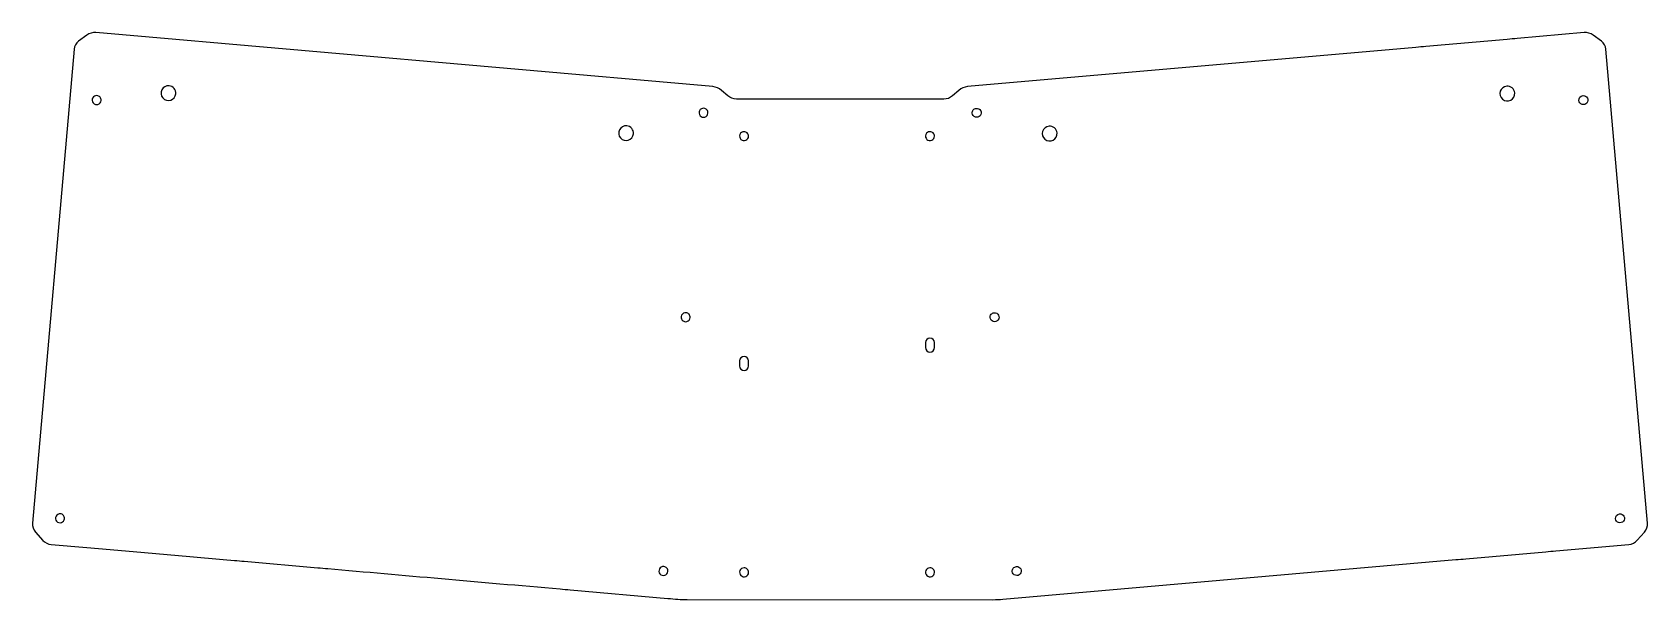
# Model space of a CAD drawing. Extents: x -61 to 281, y 90 to 210.
import ezdxf

# ---------------------------------------------------------------- set-up
doc = ezdxf.new("R2010")
doc.units = 0
doc.layers.add('Layer_1', color=7, linetype='CONTINUOUS')

msp = doc.modelspace()

# ---------------------------------------------------------------- linework, layer by layer
at = {"layer": 'Layer_1', "color": 6}
for p, q in [((-49.736806, 209.545012), (-51.516496, 208.255916)), ((82.788725, 198.644052), (-47.825391, 210.073584)), ((267.300023, 210.068123), (253.107135, 208.826195)), ((270.961427, 208.252727), (269.208433, 209.535415)), ((-52.46582, 206.580773), (-61.241683, 106.238423)), ((231.677774, 206.950998), (136.726426, 198.642878)), ((250.998533, 208.641686), (233.786377, 207.135507)), ((280.685963, 106.238331), (271.907776, 206.573467)), ((-32.336139, 198.820136), (-32.336139, 198.820136)), ((250.883986, 198.736628), (250.883986, 198.736628)), ((-47.606604, 196.737451), (-47.606604, 196.737451)), ((85.951873, 196.687533), (84.635948, 197.850829)), ((131.67724, 195.984908), (87.803124, 195.986533)), ((134.875142, 197.854287), (133.532553, 196.681208)), ((267.051747, 196.732964), (267.051747, 196.732964)), ((80.90236, 194.049861), (80.90236, 194.049861)), ((138.58264, 194.048861), (138.58264, 194.048861)), ((64.566841, 190.342224), (64.566841, 190.342224)), ((89.41917, 189.10818), (89.41917, 189.10818)), ((128.77177, 189.10818), (128.77177, 189.10818)), ((153.98101, 190.258717), (153.98101, 190.258717)), ((77.118287, 150.797674), (77.118287, 150.797674)), ((142.366713, 150.796674), (142.366713, 150.796674)), ((127.82188, 144.48709), (127.82188, 143.42876)), ((128.77169, 145.43742), (128.77169, 145.43742)), ((129.72202, 143.42876), (129.72202, 144.48709)), ((88.46924, 140.58552), (88.46924, 139.52719)), ((89.41906, 141.53585), (89.41906, 141.53585)), ((90.36939, 139.52719), (90.36939, 140.58552)), ((-55.348948, 108.241992), (-55.348948, 108.241992)), ((274.79409, 108.237505), (274.79409, 108.237505)), ((-60.631663, 104.392315), (-59.060004, 102.620221)), ((278.538146, 102.643768), (280.078222, 104.39024)), ((242.208626, 98.726244), (259.156894, 100.212037)), ((261.265469, 100.396865), (276.783879, 101.757561)), ((-16.407982, 98.195512), (-0.827627, 96.830636)), ((72.419009, 97.084643), (72.419009, 97.084643)), ((89.41917, 96.80657), (89.41917, 96.80657)), ((128.77177, 96.80657), (128.77177, 96.80657)), ((144.223959, 90.166927), (240.100023, 98.541745)), ((147.065991, 97.083643), (147.065991, 97.083643)), ((52.592544, 92.161744), (73.298734, 90.347443)), ((77.369192, 90.083332), (142.111313, 90.074978)), ((144.223956, 90.166957), (144.223959, 90.166927))]:
    msp.add_line(p, q, dxfattribs=at)
for points in [[(-47.825391, 210.073584), (-48.505371, 210.13309), (-49.184009, 209.945424), (-49.736806, 209.545012)], [(253.107135, 208.826195), (252.404268, 208.764694), (251.7014, 208.703191), (250.998533, 208.641686)], [(269.208433, 209.535415), (268.65783, 209.938299), (267.979687, 210.127594), (267.300023, 210.068123)], [(-51.516496, 208.255916), (-52.060872, 207.861609), (-52.407255, 207.250394), (-52.46582, 206.580773)], [(233.786377, 207.135507), (233.08351, 207.074001), (232.380642, 207.012498), (231.677774, 206.950998)], [(271.907776, 206.573467), (271.849156, 207.243471), (271.504207, 207.855571), (270.961427, 208.252727)], [(-32.336139, 198.820136), (-32.966713, 198.875304), (-33.56843, 198.545191), (-33.86071, 197.983728)], [(-31.273678, 198.267054), (-31.540476, 198.585011), (-31.922654, 198.783961), (-32.336139, 198.820136)], [(84.635948, 197.850829), (84.120953, 198.306094), (83.473484, 198.584127), (82.788725, 198.644052)], [(136.726426, 198.642878), (136.041332, 198.582934), (135.393024, 198.306775), (134.875142, 197.854287)], [(250.883986, 198.736628), (250.253412, 198.68146), (249.71816, 198.251875), (249.527818, 197.648188)], [(252.026348, 198.376443), (251.708391, 198.643241), (251.297471, 198.772804), (250.883986, 198.736628)], [(-48.532063, 196.229727), (-48.709485, 195.888902), (-48.664129, 195.474761), (-48.417145, 195.180417)], [(-47.606604, 196.737451), (-47.989381, 196.770939), (-48.354641, 196.570551), (-48.532063, 196.229727)], [(-48.417145, 195.180417), (-48.17016, 194.886073), (-47.770187, 194.769491), (-47.403732, 194.885034)], [(-46.96166, 196.401714), (-47.123614, 196.594723), (-47.355607, 196.715491), (-47.606604, 196.737451)], [(-47.403732, 194.885034), (-47.037276, 195.000577), (-46.776506, 195.325491), (-46.743017, 195.708268)], [(-46.743017, 195.708268), (-46.721058, 195.959265), (-46.799706, 196.208705), (-46.96166, 196.401714)], [(-33.86071, 197.983728), (-34.152989, 197.422265), (-34.078271, 196.740022), (-33.671397, 196.255129)], [(-33.671397, 196.255129), (-33.264523, 195.770235), (-32.60562, 195.578183), (-32.001933, 195.768524)], [(-32.001933, 195.768524), (-31.398246, 195.958866), (-30.968661, 196.494118), (-30.913493, 197.124693)], [(-30.913493, 197.124693), (-30.877317, 197.538177), (-31.00688, 197.949097), (-31.273678, 198.267054)], [(87.803124, 195.986533), (87.121191, 195.98656), (86.462789, 196.235872), (85.951873, 196.687533)], [(133.532553, 196.681208), (133.018735, 196.232271), (132.359555, 195.98488), (131.67724, 195.984908)], [(249.527818, 197.648188), (249.337476, 197.044501), (249.529529, 196.385598), (250.014423, 195.978724)], [(250.014423, 195.978724), (250.499316, 195.57185), (251.181559, 195.497132), (251.743022, 195.789412)], [(251.743022, 195.789412), (252.304485, 196.081691), (252.634598, 196.683408), (252.57943, 197.313982)], [(252.57943, 197.313982), (252.543255, 197.727467), (252.344305, 198.109645), (252.026348, 198.376443)], [(266.188159, 195.703781), (266.142431, 196.226455), (266.529072, 196.687236), (267.051747, 196.732964)], [(266.848874, 194.880547), (266.482418, 194.99609), (266.221648, 195.321003), (266.188159, 195.703781)], [(267.862287, 195.17593), (267.615303, 194.881586), (267.215329, 194.765004), (266.848874, 194.880547)], [(267.051747, 196.732964), (267.434524, 196.766452), (267.799783, 196.566064), (267.977205, 196.22524)], [(267.977205, 196.22524), (268.154627, 195.884415), (268.109271, 195.470274), (267.862287, 195.17593)], [(79.976901, 193.542137), (79.799479, 193.201312), (79.844835, 192.787171), (80.091819, 192.492827)], [(80.90236, 194.049861), (80.519583, 194.083349), (80.154323, 193.882961), (79.976901, 193.542137)], [(80.091819, 192.492827), (80.338804, 192.198483), (80.738777, 192.081901), (81.105232, 192.197444)], [(81.547304, 193.714124), (81.38535, 193.907133), (81.153357, 194.027901), (80.90236, 194.049861)], [(81.105232, 192.197444), (81.471688, 192.312987), (81.732458, 192.637901), (81.765947, 193.020678)], [(81.765947, 193.020678), (81.787906, 193.271675), (81.709258, 193.521115), (81.547304, 193.714124)], [(137.719053, 193.019678), (137.697094, 193.270675), (137.775742, 193.520115), (137.937696, 193.713124)], [(138.379768, 192.196444), (138.013312, 192.311987), (137.752542, 192.636901), (137.719053, 193.019678)], [(137.937696, 193.713124), (138.09965, 193.906133), (138.331643, 194.026901), (138.58264, 194.048861)], [(139.393181, 192.491827), (139.146196, 192.197483), (138.746223, 192.080901), (138.379768, 192.196444)], [(138.58264, 194.048861), (138.965417, 194.082349), (139.330677, 193.881961), (139.508099, 193.541137)], [(139.508099, 193.541137), (139.685521, 193.200312), (139.640165, 192.786171), (139.393181, 192.491827)], [(63.04227, 189.505816), (62.749991, 188.944353), (62.824708, 188.26211), (63.231582, 187.777217)], [(64.566841, 190.342224), (63.936266, 190.397392), (63.334549, 190.067279), (63.04227, 189.505816)], [(65.629302, 189.789142), (65.362504, 190.107099), (64.980325, 190.306049), (64.566841, 190.342224)], [(64.901047, 187.290612), (65.504734, 187.480954), (65.934319, 188.016206), (65.989487, 188.646781)], [(65.989487, 188.646781), (66.025662, 189.060265), (65.896099, 189.471185), (65.629302, 189.789142)], [(88.541484, 188.521729), (88.394443, 188.166739), (88.47572, 187.758127), (88.747419, 187.486429)], [(89.41917, 189.10818), (89.034931, 189.10818), (88.688526, 188.87672), (88.541484, 188.521729)], [(90.090921, 188.829931), (89.912762, 189.008091), (89.671126, 189.10818), (89.41917, 189.10818)], [(89.782719, 187.280494), (90.13771, 187.427536), (90.36917, 187.773941), (90.36917, 188.15818)], [(90.36917, 188.15818), (90.36917, 188.410136), (90.269081, 188.651772), (90.090921, 188.829931)], [(127.894084, 188.521729), (127.747043, 188.166739), (127.82832, 187.758127), (128.100019, 187.486429)], [(128.77177, 189.10818), (128.387531, 189.10818), (128.041126, 188.87672), (127.894084, 188.521729)], [(129.443521, 188.829931), (129.265362, 189.008091), (129.023726, 189.10818), (128.77177, 189.10818)], [(129.135319, 187.280494), (129.49031, 187.427536), (129.72177, 187.773941), (129.72177, 188.15818)], [(129.72177, 188.15818), (129.72177, 188.410136), (129.621681, 188.651772), (129.443521, 188.829931)], [(152.624842, 189.170276), (152.4345, 188.566589), (152.626553, 187.907686), (153.111446, 187.500812)], [(153.98101, 190.258717), (153.350435, 190.203548), (152.815183, 189.773963), (152.624842, 189.170276)], [(155.123371, 189.898531), (154.805414, 190.165329), (154.394494, 190.294892), (153.98101, 190.258717)], [(154.840045, 187.3115), (155.401509, 187.603779), (155.731622, 188.205496), (155.676454, 188.836071)], [(155.676454, 188.836071), (155.640278, 189.249555), (155.441329, 189.631734), (155.123371, 189.898531)], [(63.231582, 187.777217), (63.638456, 187.292323), (64.297359, 187.10027), (64.901047, 187.290612)], [(88.747419, 187.486429), (89.019117, 187.21473), (89.427729, 187.133453), (89.782719, 187.280494)], [(128.100019, 187.486429), (128.371717, 187.21473), (128.780329, 187.133453), (129.135319, 187.280494)], [(153.111446, 187.500812), (153.59634, 187.093938), (154.278582, 187.019221), (154.840045, 187.3115)], [(77.118287, 150.797674), (76.73551, 150.831163), (76.37025, 150.630774), (76.192828, 150.28995)], [(77.763231, 150.461937), (77.601277, 150.654946), (77.369284, 150.775715), (77.118287, 150.797674)], [(141.721769, 150.460937), (141.883723, 150.653946), (142.115716, 150.774715), (142.366713, 150.796674)], [(142.366713, 150.796674), (142.74949, 150.830163), (143.11475, 150.629774), (143.292172, 150.28895)], [(76.192828, 150.28995), (76.015406, 149.949126), (76.060762, 149.534985), (76.307746, 149.24064)], [(76.307746, 149.24064), (76.554731, 148.946296), (76.954704, 148.829714), (77.321159, 148.945257)], [(77.321159, 148.945257), (77.687615, 149.0608), (77.948385, 149.385714), (77.981874, 149.768491)], [(77.981874, 149.768491), (78.003833, 150.019488), (77.925185, 150.268928), (77.763231, 150.461937)], [(141.503126, 149.767491), (141.481167, 150.018488), (141.559815, 150.267928), (141.721769, 150.460937)], [(142.163841, 148.944257), (141.797385, 149.0598), (141.536615, 149.384714), (141.503126, 149.767491)], [(143.177254, 149.23964), (142.930269, 148.945296), (142.530296, 148.828714), (142.163841, 148.944257)], [(143.292172, 150.28895), (143.469594, 149.948126), (143.424238, 149.533985), (143.177254, 149.23964)], [(128.77169, 145.43742), (128.24696, 145.43732), (127.8217, 145.01182), (127.82188, 144.48709)], [(129.72202, 144.48709), (129.7222, 145.01202), (129.29662, 145.4376), (128.77169, 145.43742)], [(89.41906, 141.53585), (88.89433, 141.53575), (88.46906, 141.11025), (88.46924, 140.58552)], [(90.36939, 140.58552), (90.36957, 141.11045), (89.94399, 141.53603), (89.41906, 141.53585)], [(127.82188, 143.42876), (127.82198, 142.90424), (128.24717, 142.47905), (128.77169, 142.47895)], [(128.77169, 142.47895), (129.29642, 142.47877), (129.72192, 142.90403), (129.72202, 143.42876)], [(88.46924, 139.52719), (88.46934, 139.00266), (88.89453, 138.57748), (89.41906, 138.57738)], [(89.41906, 138.57738), (89.94379, 138.5772), (90.36929, 139.00246), (90.36939, 139.52719)], [(-61.241683, 106.238423), (-61.300549, 105.565386), (-61.079945, 104.897772), (-60.631663, 104.392315)], [(-56.274406, 107.734268), (-56.451828, 107.393444), (-56.406472, 106.979303), (-56.159488, 106.684958)], [(-55.348948, 108.241992), (-55.731725, 108.275481), (-56.096984, 108.075093), (-56.274406, 107.734268)], [(-56.159488, 106.684958), (-55.912504, 106.390614), (-55.51253, 106.274033), (-55.146075, 106.389576)], [(-54.704003, 107.906255), (-54.865957, 108.099265), (-55.097951, 108.220033), (-55.348948, 108.241992)], [(-55.146075, 106.389576), (-54.779619, 106.505119), (-54.518849, 106.830032), (-54.48536, 107.212809)], [(-54.48536, 107.212809), (-54.463401, 107.463806), (-54.542049, 107.713246), (-54.704003, 107.906255)], [(273.930502, 107.208322), (273.884774, 107.730996), (274.271416, 108.191777), (274.79409, 108.237505)], [(274.591217, 106.385088), (274.224762, 106.500631), (273.963991, 106.825545), (273.930502, 107.208322)], [(275.60463, 106.680471), (275.357646, 106.386127), (274.957673, 106.269545), (274.591217, 106.385088)], [(274.79409, 108.237505), (275.176867, 108.270994), (275.542126, 108.070605), (275.719548, 107.729781)], [(275.719548, 107.729781), (275.89697, 107.388957), (275.851614, 106.974816), (275.60463, 106.680471)], [(280.078222, 104.39024), (280.525206, 104.897126), (280.744863, 105.565085), (280.685963, 106.238331)], [(-59.060004, 102.620221), (-58.672175, 102.182918), (-57.885657, 101.788055), (-57.303288, 101.738222)], [(276.783879, 101.757561), (277.460694, 101.816891), (278.088786, 102.134185), (278.538146, 102.643768)], [(-57.303288, 101.738222), (-43.798471, 100.582627), (-31.058398, 99.476057), (-18.516586, 98.380017)], [(259.156894, 100.212037), (259.859753, 100.273642), (260.562611, 100.335251), (261.265469, 100.396865)], [(-18.516586, 98.380017), (-17.934306, 98.329133), (-16.990253, 98.246518), (-16.407982, 98.195512)], [(-0.827627, 96.830636), (-0.245356, 96.77963), (0.698679, 96.696873), (1.280948, 96.645787)], [(1.280948, 96.645787), (17.149828, 95.253513), (33.163261, 93.847103), (50.483874, 92.3455)], [(71.493551, 96.576919), (71.316129, 96.236094), (71.361485, 95.821953), (71.608469, 95.527609)], [(72.419009, 97.084643), (72.036232, 97.118131), (71.670973, 96.917743), (71.493551, 96.576919)], [(73.063954, 96.748906), (72.902, 96.941915), (72.670006, 97.062683), (72.419009, 97.084643)], [(72.621882, 95.232226), (72.988337, 95.347769), (73.249108, 95.672682), (73.282596, 96.05546)], [(73.282596, 96.05546), (73.304556, 96.306457), (73.225908, 96.555897), (73.063954, 96.748906)], [(88.541484, 96.220119), (88.394443, 95.865129), (88.47572, 95.456517), (88.747419, 95.184819)], [(89.41917, 96.80657), (89.034931, 96.80657), (88.688526, 96.57511), (88.541484, 96.220119)], [(90.090921, 96.528321), (89.912762, 96.706481), (89.671126, 96.80657), (89.41917, 96.80657)], [(89.782719, 94.978884), (90.13771, 95.125926), (90.36917, 95.472331), (90.36917, 95.85657)], [(90.36917, 95.85657), (90.36917, 96.108526), (90.269081, 96.350162), (90.090921, 96.528321)], [(127.894084, 96.220119), (127.747043, 95.865129), (127.82832, 95.456517), (128.100019, 95.184819)], [(128.77177, 96.80657), (128.387531, 96.80657), (128.041126, 96.57511), (127.894084, 96.220119)], [(129.443521, 96.528321), (129.265362, 96.706481), (129.023726, 96.80657), (128.77177, 96.80657)], [(129.135319, 94.978884), (129.49031, 95.125926), (129.72177, 95.472331), (129.72177, 95.85657)], [(129.72177, 95.85657), (129.72177, 96.108526), (129.621681, 96.350162), (129.443521, 96.528321)], [(146.202404, 96.05446), (146.180444, 96.305457), (146.259092, 96.554897), (146.421046, 96.747906)], [(146.863118, 95.231226), (146.496663, 95.346769), (146.235892, 95.671682), (146.202404, 96.05446)], [(146.421046, 96.747906), (146.583, 96.940915), (146.814994, 97.061683), (147.065991, 97.083643)], [(147.065991, 97.083643), (147.448768, 97.117131), (147.814027, 96.916743), (147.991449, 96.575919)], [(147.991449, 96.575919), (148.168871, 96.235094), (148.123515, 95.820953), (147.876531, 95.526609)], [(240.100023, 98.541745), (240.8029, 98.603141), (241.505767, 98.664641), (242.208626, 98.726244)], [(71.608469, 95.527609), (71.855453, 95.233265), (72.255426, 95.116683), (72.621882, 95.232226)], [(88.747419, 95.184819), (89.019117, 94.91312), (89.427729, 94.831843), (89.782719, 94.978884)], [(128.100019, 95.184819), (128.371717, 94.91312), (128.780329, 94.831843), (129.135319, 94.978884)], [(147.876531, 95.526609), (147.629547, 95.232265), (147.229574, 95.115683), (146.863118, 95.231226)], [(50.483874, 92.3455), (51.06619, 92.29502), (52.010272, 92.212759), (52.592544, 92.161744)], [(73.298734, 90.347443), (74.001597, 90.285859), (74.70446, 90.224267), (75.407322, 90.162666)], [(75.407322, 90.162666), (76.059813, 90.107686), (76.714392, 90.081216), (77.369192, 90.083332)], [(142.111313, 90.074978), (142.81653, 90.074894), (143.521415, 90.105583), (144.223956, 90.166957)]]:
    msp.add_open_spline(points, degree=3, dxfattribs=at)

doc.saveas('drawing.dxf')
